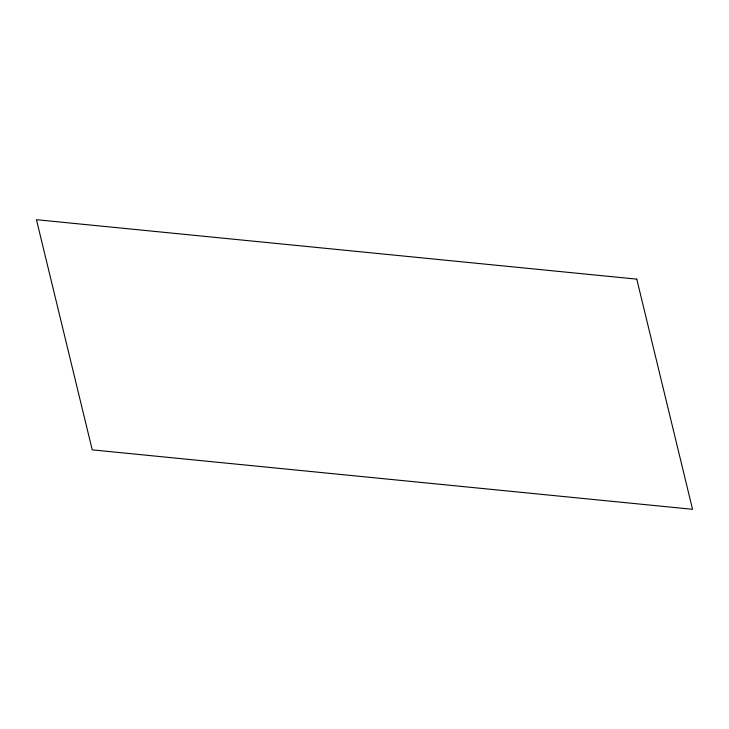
<?xml version="1.0" encoding="UTF-8"?>
<svg xmlns="http://www.w3.org/2000/svg" width="729" height="729" viewBox="0 0 729 729"><rect width="100%" height="100%" fill="white"/><g stroke="black" fill="none" stroke-linecap="round" stroke-linejoin="round"><path stroke-width="1.09" d="M636.772 279.143L36.45 219.693L92.228 449.857L692.55 509.307L636.772 279.143"/></g></svg>
